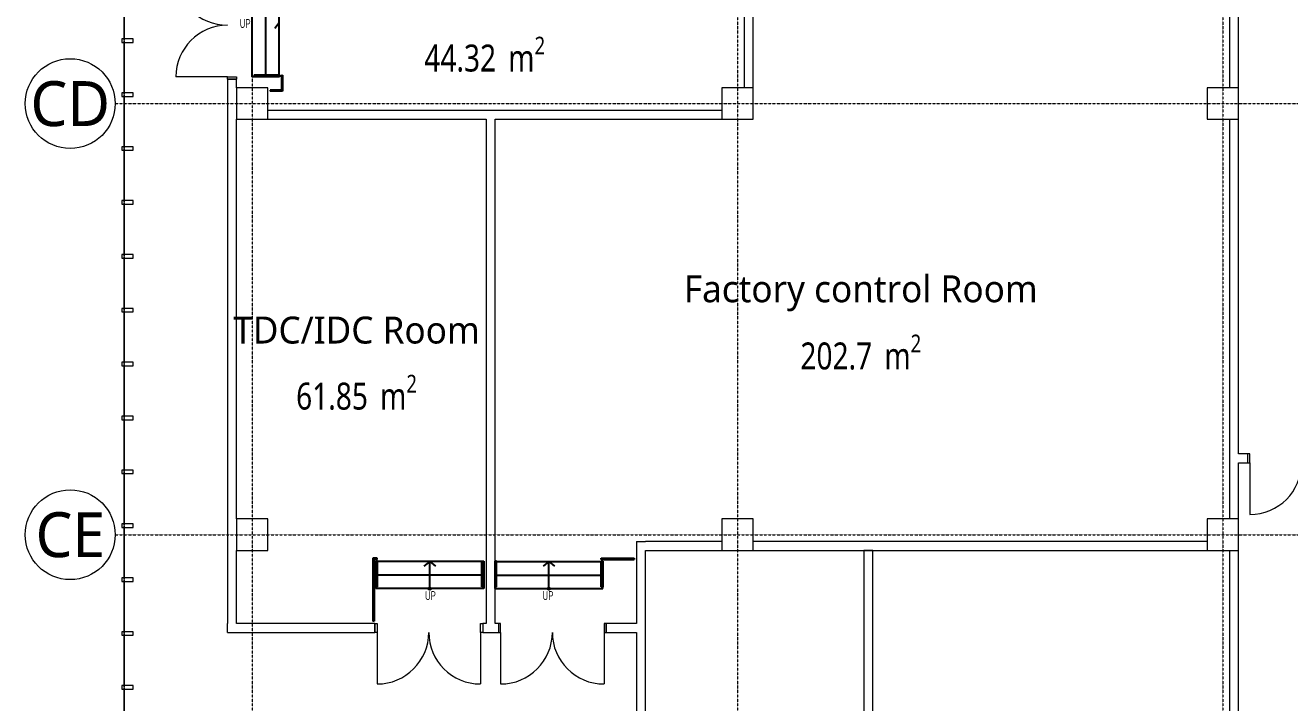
# Model space of a CAD drawing. Extents: x -177831 to -125485, y 4933 to 73531.
# Drawn here: x -177831 to -149694, y 24083 to 39170 of the extents above; entities that cross this region are included whole.
import ezdxf
from ezdxf.enums import TextEntityAlignment as Align

# ---------------------------------------------------------------- set-up
doc = ezdxf.new("R2010")
doc.units = 0
doc.header["$LTSCALE"] = 15
doc.linetypes.add('CUP- L20$0$JJP_三點線', pattern=[0.9, 0.3, -0.15, 0, -0.15, 0, -0.15, 0, -0.15])
for name, color, linetype in [('CUP- L20$0$A-WALL-EX.Newcub', 252, 'Continuous'), ('CUP- L20$0$A-WALL-IN.Newcub', 252, 'Continuous'), ('CUP- L20$0$A-ZONE.Newcub', 252, 'Continuous'), ('CUP- L20$0$Door', 252, 'Continuous'), ('CUP- L20$0$S-COL.Newcub', 252, 'Continuous'), ('CUP- L20$0$S-GRID.Newcub', 252, 'Continuous'), ('XCDP20$0$A-ST-txt (200K)', 1, 'Continuous'), ('XCDP20$0$A-STAIR (200K)', 2, 'Continuous')]:
    doc.layers.add(name, color=color, linetype=linetype)
doc.styles.add('CUP- L20$0$Standard', font='', dxfattribs={"width": 0.8})
doc.styles.add('XCDP20$0$AA-TXT', font='isocp.shx', dxfattribs={"width": 0.8, "bigfont": 'china.shx'})
doc.styles.get('CUP- L20$0$Standard').set_extended_font_data('Microsoft JhengHei')

# ---------------------------------------------------------------- blocks, each defined once
blk = doc.blocks.new('XCDP20')
at = {"layer": 'XCDP20$0$A-ST-txt (200K)'}
for p, q in [((-172181, 39225), (-172279, 39096)), ((-168831, 27225, 0), (-168960, 27127, 0)), ((-168831, 26625, 0), (-168831, 27225, 0)), ((-168831, 27225, 0), (-168702, 27127, 0)), ((-166181, 27225), (-166310, 27127)), ((-166181, 26625), (-166181, 27225)), ((-166181, 27225), (-166052, 27127))]:
    blk.add_line(p, q, dxfattribs=at)
for centre in [(-168831, 26625, 0), (-166181, 26625)]:
    blk.add_circle(centre, 25, dxfattribs=at)
at = {"layer": 'XCDP20$0$A-STAIR (200K)'}
for p, q in [((-172781, 38025, 0), (-172781, 40425)), ((-172481, 38063, 0), (-172481, 40387)), ((-172181, 38063, 0), (-172181, 40387)), ((-172181, 38025, 0), (-172781, 38025, 0)), ((-172741, 38063, 0), (-172171, 38063, 0)), ((-172741, 38063, 0), (-172741, 38025, 0)), ((-172171, 38056, 0), (-172741, 38056, 0)), ((-172171, 38031, 0), (-172741, 38031, 0)), ((-172171, 38025, 0), (-172741, 38025, 0)), ((-172171, 38063), (-172171, 38025)), ((-172131, 38056, 0), (-172131, 37725, 0)), ((-172131, 38056, 0), (-172106, 38056, 0)), ((-172106, 38056, 0), (-172106, 37700, 0)), ((-172131, 37725, 0), (-172381, 37725)), ((-172381, 37725), (-172381, 37700)), ((-172106, 37700, 0), (-172381, 37700)), ((-170096, 27300, 0), (-170096, 25900)), ((-170000, 27300, 0), (-170096, 27300, 0)), ((-170000, 27275, 0), (-170000, 27300, 0)), ((-165013, 27300, 0), (-164282, 27300, 0)), ((-165013, 27275, 0), (-165013, 27300, 0)), ((-164282, 27300, 0), (-164282, 27275, 0)), ((-170071, 27275, 0), (-170071, 25900)), ((-170000, 27275, 0), (-170071, 27275, 0)), ((-170031, 27235, 0), (-170031, 26665, 0)), ((-169993, 27235), (-170031, 27235)), ((-170031, 26625, 0), (-170031, 27225, 0)), ((-170025, 27235, 0), (-170025, 26665, 0)), ((-170000, 27235, 0), (-170000, 26665, 0)), ((-169993, 26665, 0), (-169993, 27235, 0)), ((-167669, 27225, 0), (-169993, 27225, 0)), ((-167669, 26665, 0), (-167669, 27235, 0)), ((-167669, 27235, 0), (-167631, 27235, 0)), ((-167663, 27235, 0), (-167663, 26665, 0)), ((-167638, 27235, 0), (-167638, 26665, 0)), ((-167631, 27235, 0), (-167631, 26665, 0)), ((-167631, 27225, 0), (-167631, 26625, 0)), ((-167381, 27235, 0), (-167381, 26665, 0)), ((-167343, 27235), (-167381, 27235)), ((-167381, 27225, 0), (-167381, 26625, 0)), ((-167375, 27235, 0), (-167375, 26665, 0)), ((-167350, 27235, 0), (-167350, 26665, 0)), ((-167343, 26665, 0), (-167343, 27235, 0)), ((-167343, 27225, 0), (-165019, 27225)), ((-165019, 26665), (-165019, 27235, 0)), ((-165019, 27235, 0), (-164981, 27235, 0)), ((-165013, 27275, 0), (-164282, 27275)), ((-165013, 27235, 0), (-165013, 26665)), ((-164988, 27235, 0), (-164988, 26665)), ((-164981, 27235, 0), (-164981, 26665)), ((-164981, 26625), (-164981, 27225)), ((-167669, 26925, 0), (-169993, 26925, 0)), ((-167343, 26925, 0), (-165019, 26925)), ((-169993, 26665, 0), (-170031, 26665, 0)), ((-167631, 26625, 0), (-170031, 26625, 0)), ((-167669, 26665, 0), (-167631, 26665, 0)), ((-167343, 26665, 0), (-167381, 26665, 0)), ((-167381, 26625, 0), (-164981, 26625)), ((-165019, 26665), (-164981, 26665)), ((-170071, 25900), (-170096, 25900))]:
    blk.add_line(p, q, dxfattribs=at)
at = {"layer": 'XCDP20$0$A-ST-txt (200K)', "style": 'XCDP20$0$AA-TXT', "width": 0.8}
for p in [(-172937, 39208), (-168815, 26469, 0), (-166198, 26469)]:
    blk.add_text('UP', height=200, dxfattribs=at).set_placement(p, align=Align.MIDDLE)
blk = doc.blocks.new('CUP- L20')
at = {"layer": 'CUP- L20$0$A-WALL-EX.Newcub', "lineweight": 0, "flags": 128}
for points in [[(-175642, 38835), (-175622, 38835), (-175622, 40015), (-175642, 40015)], [(-175682, 38865), (-175682, 38785), (-175432, 38785), (-175432, 38865)], [(-175642, 37635), (-175622, 37635), (-175622, 38815), (-175642, 38815)], [(-175682, 37665), (-175682, 37585), (-175432, 37585), (-175432, 37665)], [(-175642, 36435), (-175622, 36435), (-175622, 37615), (-175642, 37615)], [(-175682, 36465), (-175682, 36385), (-175432, 36385), (-175432, 36465)], [(-175642, 35235), (-175622, 35235), (-175622, 36415), (-175642, 36415)], [(-175682, 35265), (-175682, 35185), (-175432, 35185), (-175432, 35265)], [(-175642, 34035), (-175622, 34035), (-175622, 35215), (-175642, 35215)], [(-175682, 34065), (-175682, 33985), (-175432, 33985), (-175432, 34065)], [(-175642, 32835), (-175622, 32835), (-175622, 34015), (-175642, 34015)], [(-175682, 32865), (-175682, 32785), (-175432, 32785), (-175432, 32865)], [(-175642, 31635), (-175622, 31635), (-175622, 32815), (-175642, 32815)], [(-175682, 31665), (-175682, 31585), (-175432, 31585), (-175432, 31665)], [(-175642, 30435), (-175622, 30435), (-175622, 31615), (-175642, 31615)], [(-175682, 30465), (-175682, 30385), (-175432, 30385), (-175432, 30465)], [(-175642, 29235), (-175622, 29235), (-175622, 30415), (-175642, 30415)], [(-175682, 29265), (-175682, 29185), (-175432, 29185), (-175432, 29265)], [(-175642, 28035), (-175622, 28035), (-175622, 29215), (-175642, 29215)], [(-175682, 28065), (-175682, 27985), (-175432, 27985), (-175432, 28065)], [(-175642, 26835), (-175622, 26835), (-175622, 28015), (-175642, 28015)], [(-175682, 26865), (-175682, 26785), (-175432, 26785), (-175432, 26865)], [(-175642, 25635), (-175622, 25635), (-175622, 26815), (-175642, 26815)], [(-175682, 25665), (-175682, 25585), (-175432, 25585), (-175432, 25665)], [(-175642, 24435), (-175622, 24435), (-175622, 25615), (-175642, 25615)], [(-175682, 24465), (-175682, 24385), (-175432, 24385), (-175432, 24465)], [(-175642, 23385), (-175622, 23385), (-175622, 24415), (-175642, 24415)]]:
    blk.add_lwpolyline(points, close=True, dxfattribs=at)
at = {"layer": 'CUP- L20$0$A-WALL-IN.Newcub', "lineweight": 0}
for p, q in [((-173331, 37970), (-173331, 37958)), ((-173331, 37970), (-173131, 37970)), ((-150631, 29625), (-150643, 29625)), ((-150631, 29625), (-150631, 29425)), ((-170053, 25850), (-170065, 25850)), ((-170053, 25850), (-170053, 25650)), ((-167653, 25850), (-167641, 25850)), ((-167653, 25850), (-167653, 25650)), ((-167303, 25850), (-167315, 25850)), ((-167303, 25850), (-167303, 25650)), ((-164903, 25850), (-164891, 25850)), ((-164903, 25850), (-164903, 25650))]:
    blk.add_line(p, q, dxfattribs=at)
at = {"layer": 'CUP- L20$0$A-WALL-IN.Newcub', "lineweight": 0, "flags": 128}
for points in [[(-161831, 41250), (-161831, 37775)], [(-161631, 37775), (-161631, 41250)], [(-151031, 41250), (-151031, 37775)], [(-150831, 37775), (-150831, 41250)], [(-173331, 37970), (-173331, 25850)], [(-173131, 37775), (-173131, 37970)], [(-162331, 37275), (-172431, 37275)], [(-173131, 28175), (-173131, 37075)], [(-172431, 37075), (-167578, 37075)], [(-167578, 37075), (-167578, 25850)], [(-167378, 37075), (-162331, 37075)], [(-167378, 25850), (-167378, 37075)], [(-151031, 37075), (-151031, 28175)], [(-150831, 29625), (-150831, 37075)], [(-150631, 29625), (-150831, 29625)], [(-150831, 28175), (-150831, 29425)], [(-150831, 29425), (-150631, 29425)], [(-164232, 27675), (-164032, 27675)], [(-164232, 27675), (-164232, 25850)], [(-162331, 27675), (-164032, 27675)], [(-151531, 27675), (-161631, 27675)], [(-173131, 25850), (-173131, 27475)], [(-164032, 21175), (-164032, 27475)], [(-164032, 27475), (-162331, 27475)], [(-161631, 27475), (-151531, 27475)], [(-158972, 27475), (-159172, 27475)], [(-159172, 27475), (-159172, 18075)], [(-158972, 11850), (-158972, 27475)], [(-151031, 27475), (-151031, 18575)], [(-150831, 18575), (-150831, 27475)], [(-173331, 25650), (-173331, 25850)], [(-173331, 25650), (-170053, 25650)], [(-170053, 25850), (-173131, 25850)], [(-167578, 25850), (-167653, 25850)], [(-167653, 25650), (-167303, 25650)], [(-167303, 25850), (-167378, 25850)], [(-164232, 25850), (-164903, 25850)], [(-164903, 25650), (-164232, 25650)], [(-164232, 25650), (-164232, 21175)]]:
    blk.add_lwpolyline(points, dxfattribs=at)
at = {"layer": 'CUP- L20$0$Door', "lineweight": 0}
for p, q in [((-173331, 38020), (-174481, 38020)), ((-173331, 37970), (-173331, 38020)), ((-173331, 38020), (-173131, 38020)), ((-173131, 38020), (-173131, 37970)), ((-173131, 37970), (-173331, 37970)), ((-173331, 37970), (-173131, 37970)), ((-173331, 37970), (-173131, 37970)), ((-173331, 37970), (-173331, 37958)), ((-173331, 37970), (-173331, 37958)), ((-150631, 29625), (-150643, 29625)), ((-150631, 29625), (-150643, 29625)), ((-150581, 29625), (-150631, 29625)), ((-150631, 29625), (-150631, 29425)), ((-150631, 29625), (-150631, 29425)), ((-150631, 29625), (-150631, 29425)), ((-150581, 29425), (-150581, 29625)), ((-150631, 29425), (-150581, 29425)), ((-150581, 29425), (-150581, 28275)), ((-170053, 25850), (-170065, 25850)), ((-170053, 25850), (-170065, 25850)), ((-170053, 25850), (-170003, 25850)), ((-170053, 25650), (-170053, 25850)), ((-170053, 25850), (-170053, 25650)), ((-170053, 25850), (-170053, 25650)), ((-170003, 25650), (-170053, 25650)), ((-170003, 25850), (-170003, 25650)), ((-170003, 25650), (-170003, 24500)), ((-167703, 25650), (-167703, 25850)), ((-167703, 25850), (-167653, 25850)), ((-167653, 25650), (-167703, 25650)), ((-167703, 25650), (-167703, 24500)), ((-167653, 25850), (-167653, 25650)), ((-167653, 25850), (-167653, 25650)), ((-167653, 25850), (-167653, 25650)), ((-167653, 25850), (-167641, 25850)), ((-167653, 25850), (-167641, 25850)), ((-167303, 25850), (-167315, 25850)), ((-167303, 25850), (-167315, 25850)), ((-167253, 25850), (-167303, 25850)), ((-167303, 25850), (-167303, 25650)), ((-167303, 25850), (-167303, 25650)), ((-167303, 25850), (-167303, 25650)), ((-167303, 25650), (-167253, 25650)), ((-167253, 25650), (-167253, 25850)), ((-167253, 25650), (-167253, 24500)), ((-164903, 25850), (-164953, 25850)), ((-164953, 25850), (-164953, 25650)), ((-164953, 25650), (-164903, 25650)), ((-164953, 25650), (-164953, 24500)), ((-164903, 25650), (-164903, 25850)), ((-164903, 25850), (-164903, 25650)), ((-164903, 25850), (-164903, 25650)), ((-164903, 25850), (-164891, 25850)), ((-164903, 25850), (-164891, 25850))]:
    blk.add_line(p, q, dxfattribs=at)
for centre, start, end in [((-173331, 40320), 180, 270), ((-173331, 38020), 90, 180), ((-150581, 29425), 270, 0), ((-170003, 25650), 270, 0), ((-167703, 25650), 180, 270), ((-167253, 25650), 270, 0), ((-164953, 25650), 180, 270)]:
    blk.add_arc(centre, 1150, start, end, dxfattribs=at)
at = {"layer": 'CUP- L20$0$S-COL.Newcub', "lineweight": 0, "flags": 128}
for points in [[(-173131, 37075), (-172431, 37075), (-172431, 37775), (-173131, 37775)], [(-162331, 37075), (-161631, 37075), (-161631, 37775), (-162331, 37775)], [(-151531, 37075), (-150831, 37075), (-150831, 37775), (-151531, 37775)], [(-173131, 27475), (-172431, 27475), (-172431, 28175), (-173131, 28175)], [(-162331, 27475), (-161631, 27475), (-161631, 28175), (-162331, 28175)], [(-151531, 27475), (-150831, 27475), (-150831, 28175), (-151531, 28175)]]:
    blk.add_lwpolyline(points, close=True, dxfattribs=at)
at = {"layer": 'CUP- L20$0$S-GRID.Newcub', "linetype": 'CUP- L20$0$JJP_三點線', "lineweight": 0}
for p, q in [((-172781, 71521), (-172781, 5216)), ((-161981, 71521), (-161981, 5216)), ((-151181, 71521), (-151181, 5216)), ((-175821, 37425), (-175831, 37425)), ((-175821, 37425), (-125495, 37425)), ((-175821, 27825), (-175831, 27825)), ((-175821, 27825), (-125495, 27825))]:
    blk.add_line(p, q, dxfattribs=at)
at = {"layer": 'CUP- L20$0$S-GRID.Newcub', "lineweight": 0}
for centre in [(-176831, 37425), (-176831, 27825)]:
    blk.add_circle(centre, 1000, dxfattribs=at)
at = {"layer": 'CUP- L20$0$S-GRID.Newcub', "linetype": 'CUP- L20$0$JJP_三點線', "lineweight": 0}
for p in [(-175821, 37425), (-175821, 37425), (-175821, 27825), (-175821, 27825)]:
    blk.add_point(p, dxfattribs=at)
blk.add_blockref('XCDP20', (0, 0))
at = {"layer": 'CUP- L20$0$A-ZONE.Newcub', "style": 'CUP- L20$0$Standard'}
for s, p in [('Factory control Room', (-159239, 33601)), ('TDC/IDC Room', (-170460, 32682))]:
    blk.add_text(s, height=600, dxfattribs=at).set_placement(p, align=Align.TOP_CENTER)
at = {"layer": 'CUP- L20$0$A-ZONE.Newcub', "lineweight": 0, "char_height": 600, "attachment_point": 2, "style": 'CUP- L20$0$Standard'}
for s, insert in [('\\A1;\\pt0,1320;44.32{\\H0.66x;\\S^  ;} m{\\H0.66x;\\S2^  ;}', (-167608, 38915)), ('\\A1;\\pt0,1320;202.7{\\H0.66x;\\S^  ;} m{\\H0.66x;\\S2^  ;}', (-159239, 32281)), ('\\A1;\\pt0,1320;61.85{\\H0.66x;\\S^  ;} m{\\H0.66x;\\S2^  ;}', (-170460, 31386))]:
    blk.add_mtext(s, dxfattribs=dict(at, insert=insert))
at = {"layer": 'CUP- L20$0$S-GRID.Newcub', "style": 'CUP- L20$0$Standard'}
for s, p in [('CD', (-176831, 37925)), ('CE', (-176831, 28325))]:
    blk.add_text(s, height=1000, dxfattribs=at).set_placement(p, align=Align.TOP_CENTER)

msp = doc.modelspace()

# ---------------------------------------------------------------- block references
msp.add_blockref('CUP- L20', (0, 0))

doc.saveas('drawing.dxf')
